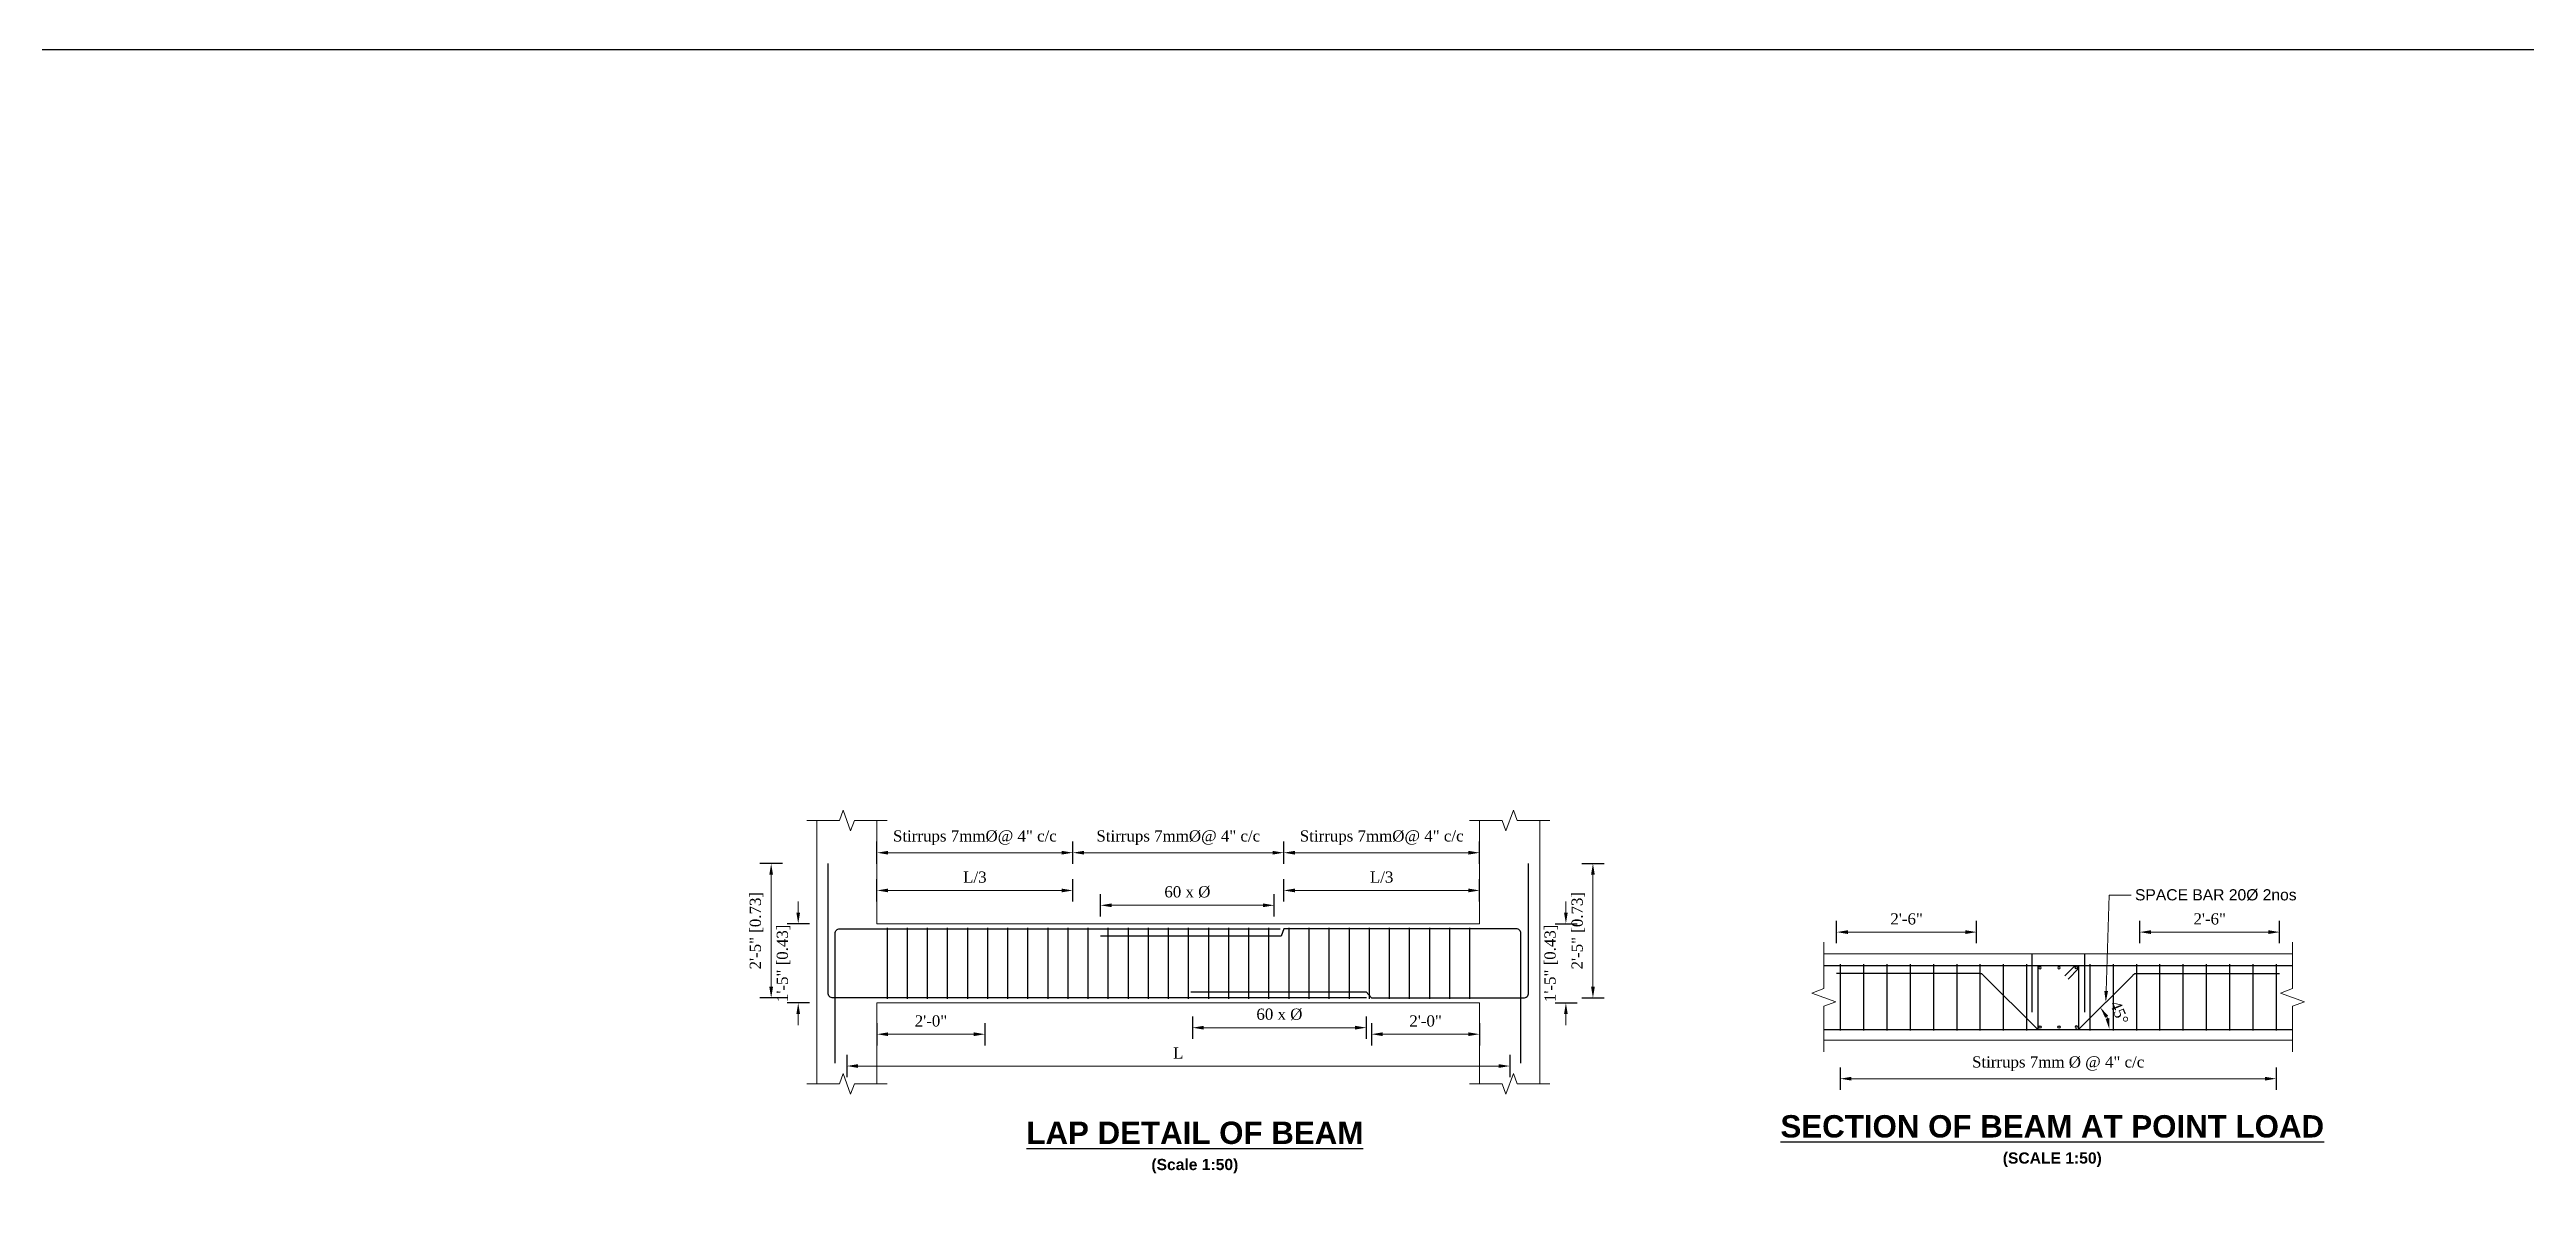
# Model space of a CAD drawing. Header units: feet. Extents: x 4160 to 31260, y -20219 to -1382.
# Drawn here: x 22684 to 23215, y -4698 to -4450 of the extents above; entities that cross this region are included whole.
import ezdxf
from ezdxf import colors
from ezdxf.entities.mleader import LeaderData, LeaderLine
from ezdxf.math import Vec2, Vec3

# ---------------------------------------------------------------- set-up
doc = ezdxf.new("R2010")
doc.units = ezdxf.units.FT
doc.header["$LTSCALE"] = 50
doc.header["$MEASUREMENT"] = 0
doc.header["$PDMODE"] = 34
doc.linetypes.add('DASHED2', pattern=[0.375, 0.25, -0.125])
for name, color, linetype, lineweight in [('DIM', 7, 'Continuous', 9), ('IES_WR_Rebar Concrete Line', 2, 'Continuous', 15), ('IES_WR_Rebar-Main', 1, 'Continuous', 30), ('IES_WR_Stirrups', 6, 'Continuous', 25)]:
    doc.layers.add(name, color=color, linetype=linetype, lineweight=lineweight)
doc.layers.add('IES_WR_TEMPLATE-TITLE TEXT', color=7, linetype='Continuous')
doc.styles.add('arial', font='times.ttf')
doc.styles.add('Arial Annotation', font='arial.ttf', dxfattribs={"height": 0.06})
doc.dimstyles.new('SECS', dxfattribs={"dimtxt": 0.06, "dimasz": 0.06, "dimexe": 0.06, "dimexo": 0, "dimgap": 0.04, "dimtad": 1, "dimdec": 0, "dimzin": 3, "dimdsep": 46, "dimlunit": 4, "dimtxsty": 'arial', "dimcen": 1.25, "dimclrd": 256, "dimclrt": 3, "dimadec": 0, "dimazin": 0, "dimtfac": 1, "dimtdec": 0, "dimtix": 1, "dimtofl": 0, "dimtmove": 2, "dimatfit": 1, "dimfxl": 0.06, "dimfxlon": 1, "dimtolj": 1, "dimtzin": 0, "dimlwd": -1, "dimarcsym": 0})

# ---------------------------------------------------------------- blocks, each defined once
blk = doc.blocks.new('*D449')
at = {"layer": 'Defpoints', "color": 0, "ltscale": 0.1, "transparency": 16777216}
for p in [(22948.4, -4630.7), (22990.4, -4641.86), (22948.4, -4643.34)]:
    blk.add_point(p, dxfattribs=at)
at = {"layer": 'DIM', "color": 0, "lineweight": -2, "ltscale": 0.1, "transparency": 16777216}
for p, q in [((22948.4, -4633.1), (22948.4, -4628.3)), ((22990.4, -4633.1), (22990.4, -4628.3))]:
    blk.add_line(p, q, dxfattribs=at)
at = {"layer": 'DIM', "ltscale": 0.1, "transparency": 16777216}
blk.add_line((22988, -4630.7), (22950.8, -4630.7), dxfattribs=at)
for points in [[(22950.8, -4630.3), (22950.8, -4631.1), (22948.4, -4630.7)], [(22988, -4630.3), (22988, -4631.1), (22990.4, -4630.7)]]:
    blk.add_solid(points, dxfattribs=at)
at = {"layer": 'DIM', "color": 3, "ltscale": 0.1, "transparency": 16777216, "insert": (22969.4, -4627.85), "char_height": 2.4, "attachment_point": 5, "style": 'arial'}
blk.add_mtext('\\A1;L/3', dxfattribs=at)
blk = doc.blocks.new('*D453')
at = {"layer": 'Defpoints', "color": 0, "ltscale": 0.1, "transparency": 16777216}
for p in [(22854.7, -4659.56), (22996.86, -4659.56), (22996.86, -4668.38)]:
    blk.add_point(p, dxfattribs=at)
at = {"layer": 'DIM', "color": 0, "lineweight": -2, "ltscale": 0.1, "transparency": 16777216}
for p, q in [((22854.7, -4665.98), (22854.7, -4670.78)), ((22996.86, -4665.98), (22996.86, -4670.78))]:
    blk.add_line(p, q, dxfattribs=at)
at = {"layer": 'DIM', "ltscale": 0.1, "transparency": 16777216}
blk.add_line((22857.1, -4668.38), (22994.46, -4668.38), dxfattribs=at)
for points in [[(22857.1, -4667.98), (22857.1, -4668.78), (22854.7, -4668.38)], [(22994.46, -4667.98), (22994.46, -4668.78), (22996.86, -4668.38)]]:
    blk.add_solid(points, dxfattribs=at)
at = {"layer": 'DIM', "color": 3, "ltscale": 0.1, "transparency": 16777216, "insert": (22925.78, -4665.58), "char_height": 2.4, "attachment_point": 5, "style": 'arial'}
blk.add_mtext('\\A1;L', dxfattribs=at)
blk = doc.blocks.new('*D455')
at = {"layer": 'Defpoints', "color": 0, "ltscale": 0.1, "transparency": 16777216}
for p in [(22967.24, -4652.16), (22990.4, -4653.64), (22967.24, -4661.55)]:
    blk.add_point(p, dxfattribs=at)
at = {"layer": 'DIM', "color": 0, "lineweight": -2, "ltscale": 0.1, "transparency": 16777216}
for p, q in [((22967.24, -4659.15), (22967.24, -4663.95)), ((22990.4, -4659.15), (22990.4, -4663.95))]:
    blk.add_line(p, q, dxfattribs=at)
at = {"layer": 'DIM', "ltscale": 0.1, "transparency": 16777216}
blk.add_line((22988, -4661.55), (22969.64, -4661.55), dxfattribs=at)
for points in [[(22969.64, -4661.15), (22969.64, -4661.95), (22967.24, -4661.55)], [(22988, -4661.15), (22988, -4661.95), (22990.4, -4661.55)]]:
    blk.add_solid(points, dxfattribs=at)
at = {"layer": 'DIM', "color": 3, "ltscale": 0.1, "transparency": 16777216, "insert": (22978.82, -4658.72), "char_height": 2.4, "attachment_point": 5, "style": 'arial'}
blk.add_mtext('\\A1;2\'-0"', dxfattribs=at)
blk = doc.blocks.new('*D448')
at = {"layer": 'Defpoints', "color": 0, "ltscale": 0.1, "transparency": 16777216}
for p in [(22948.4, -4622.6), (22948.4, -4631.51), (22990.4, -4629.05)]:
    blk.add_point(p, dxfattribs=at)
at = {"layer": 'DIM', "color": 0, "lineweight": -2, "ltscale": 0.1, "transparency": 16777216}
for p, q in [((22948.4, -4625), (22948.4, -4620.2)), ((22990.4, -4625), (22990.4, -4620.2))]:
    blk.add_line(p, q, dxfattribs=at)
at = {"layer": 'DIM', "ltscale": 0.1, "transparency": 16777216}
blk.add_line((22988, -4622.6), (22950.8, -4622.6), dxfattribs=at)
for points in [[(22950.8, -4622.2), (22950.8, -4623), (22948.4, -4622.6)], [(22988, -4622.2), (22988, -4623), (22990.4, -4622.6)]]:
    blk.add_solid(points, dxfattribs=at)
at = {"layer": 'DIM', "color": 3, "ltscale": 0.1, "transparency": 16777216, "insert": (22969.4, -4619.39), "char_height": 2.4, "attachment_point": 5, "style": 'arial'}
blk.add_mtext('\\A1;Stirrups 7mm%%C@ 4" c/c', dxfattribs=at)
blk = doc.blocks.new('*D447')
at = {"layer": 'Defpoints', "color": 0, "ltscale": 0.1, "transparency": 16777216}
for p in [(22903.16, -4622.6), (22903.16, -4631.51), (22948.4, -4631.51)]:
    blk.add_point(p, dxfattribs=at)
at = {"layer": 'DIM', "color": 0, "lineweight": -2, "ltscale": 0.1, "transparency": 16777216}
for p, q in [((22903.16, -4625), (22903.16, -4620.2)), ((22948.4, -4625), (22948.4, -4620.2))]:
    blk.add_line(p, q, dxfattribs=at)
at = {"layer": 'DIM', "ltscale": 0.1, "transparency": 16777216}
blk.add_line((22946, -4622.6), (22905.56, -4622.6), dxfattribs=at)
for points in [[(22905.56, -4622.2), (22905.56, -4623), (22903.16, -4622.6)], [(22946, -4622.2), (22946, -4623), (22948.4, -4622.6)]]:
    blk.add_solid(points, dxfattribs=at)
at = {"layer": 'DIM', "color": 3, "ltscale": 0.1, "transparency": 16777216, "insert": (22925.78, -4619.39), "char_height": 2.4, "attachment_point": 5, "style": 'arial'}
blk.add_mtext('\\A1;Stirrups 7mm%%C@ 4" c/c', dxfattribs=at)
blk = doc.blocks.new('*D451')
at = {"layer": 'Defpoints', "color": 0, "ltscale": 0.1, "transparency": 16777216}
for p in [(22903.16, -4630.7), (22861.16, -4641.86), (22903.16, -4643.34)]:
    blk.add_point(p, dxfattribs=at)
at = {"layer": 'DIM', "color": 0, "lineweight": -2, "ltscale": 0.1, "transparency": 16777216}
for p, q in [((22861.16, -4633.1), (22861.16, -4628.3)), ((22903.16, -4633.1), (22903.16, -4628.3))]:
    blk.add_line(p, q, dxfattribs=at)
at = {"layer": 'DIM', "ltscale": 0.1, "transparency": 16777216}
blk.add_line((22863.56, -4630.7), (22900.76, -4630.7), dxfattribs=at)
for points in [[(22863.56, -4630.3), (22863.56, -4631.1), (22861.16, -4630.7)], [(22900.76, -4630.3), (22900.76, -4631.1), (22903.16, -4630.7)]]:
    blk.add_solid(points, dxfattribs=at)
at = {"layer": 'DIM', "color": 3, "ltscale": 0.1, "transparency": 16777216, "insert": (22882.16, -4627.85), "char_height": 2.4, "attachment_point": 5, "style": 'arial'}
blk.add_mtext('\\A1;L/3', dxfattribs=at)
blk = doc.blocks.new('*D446')
at = {"layer": 'Defpoints', "color": 0, "ltscale": 0.1, "transparency": 16777216}
for p in [(22903.16, -4622.6), (22861.16, -4629.05), (22903.16, -4631.51)]:
    blk.add_point(p, dxfattribs=at)
at = {"layer": 'DIM', "color": 0, "lineweight": -2, "ltscale": 0.1, "transparency": 16777216}
for p, q in [((22861.16, -4625), (22861.16, -4620.2)), ((22903.16, -4625), (22903.16, -4620.2))]:
    blk.add_line(p, q, dxfattribs=at)
at = {"layer": 'DIM', "ltscale": 0.1, "transparency": 16777216}
blk.add_line((22863.56, -4622.6), (22900.76, -4622.6), dxfattribs=at)
for points in [[(22863.56, -4622.2), (22863.56, -4623), (22861.16, -4622.6)], [(22900.76, -4622.2), (22900.76, -4623), (22903.16, -4622.6)]]:
    blk.add_solid(points, dxfattribs=at)
at = {"layer": 'DIM', "color": 3, "ltscale": 0.1, "transparency": 16777216, "insert": (22882.16, -4619.39), "char_height": 2.4, "attachment_point": 5, "style": 'arial'}
blk.add_mtext('\\A1;Stirrups 7mm%%C@ 4" c/c', dxfattribs=at)
blk = doc.blocks.new('*D452')
at = {"layer": 'Defpoints', "color": 0, "ltscale": 0.1, "transparency": 16777216}
for p in [(22884.32, -4652.16), (22861.16, -4653.64), (22884.32, -4661.55)]:
    blk.add_point(p, dxfattribs=at)
at = {"layer": 'DIM', "color": 0, "lineweight": -2, "ltscale": 0.1, "transparency": 16777216}
for p, q in [((22861.16, -4659.15), (22861.16, -4663.95)), ((22884.32, -4659.15), (22884.32, -4663.95))]:
    blk.add_line(p, q, dxfattribs=at)
at = {"layer": 'DIM', "ltscale": 0.1, "transparency": 16777216}
blk.add_line((22863.56, -4661.55), (22881.92, -4661.55), dxfattribs=at)
for points in [[(22863.56, -4661.15), (22863.56, -4661.95), (22861.16, -4661.55)], [(22881.92, -4661.15), (22881.92, -4661.95), (22884.32, -4661.55)]]:
    blk.add_solid(points, dxfattribs=at)
at = {"layer": 'DIM', "color": 3, "ltscale": 0.1, "transparency": 16777216, "insert": (22872.74, -4658.72), "char_height": 2.4, "attachment_point": 5, "style": 'arial'}
blk.add_mtext('\\A1;2\'-0"', dxfattribs=at)
blk = doc.blocks.new('*D450')
at = {"layer": 'Defpoints', "color": 0, "ltscale": 0.1, "transparency": 16777216}
for p in [(22909.1, -4633.89), (22909.1, -4639.43), (22946.36, -4638.92)]:
    blk.add_point(p, dxfattribs=at)
at = {"layer": 'DIM', "color": 0, "lineweight": -2, "ltscale": 0.1, "transparency": 16777216}
for p, q in [((22909.1, -4636.29), (22909.1, -4631.49)), ((22946.36, -4636.29), (22946.36, -4631.49))]:
    blk.add_line(p, q, dxfattribs=at)
at = {"layer": 'DIM', "ltscale": 0.1, "transparency": 16777216}
blk.add_line((22943.96, -4633.89), (22911.5, -4633.89), dxfattribs=at)
for points in [[(22911.5, -4633.49), (22911.5, -4634.29), (22909.1, -4633.89)], [(22943.96, -4633.49), (22943.96, -4634.29), (22946.36, -4633.89)]]:
    blk.add_solid(points, dxfattribs=at)
at = {"layer": 'DIM', "color": 3, "ltscale": 0.1, "transparency": 16777216, "insert": (22927.73, -4631.04), "char_height": 2.4, "attachment_point": 5, "style": 'arial'}
blk.add_mtext('\\A1;60 x %%C', dxfattribs=at)
blk = doc.blocks.new('*D454')
at = {"layer": 'Defpoints', "color": 0, "ltscale": 0.1, "transparency": 16777216}
for p in [(22928.83, -4652.95), (22966.1, -4653.46), (22928.83, -4660.15)]:
    blk.add_point(p, dxfattribs=at)
at = {"layer": 'DIM', "color": 0, "lineweight": -2, "ltscale": 0.1, "transparency": 16777216}
for p, q in [((22928.83, -4657.75), (22928.83, -4662.55)), ((22966.1, -4657.75), (22966.1, -4662.55))]:
    blk.add_line(p, q, dxfattribs=at)
at = {"layer": 'DIM', "ltscale": 0.1, "transparency": 16777216}
blk.add_line((22963.7, -4660.15), (22931.23, -4660.15), dxfattribs=at)
for points in [[(22931.23, -4659.75), (22931.23, -4660.55), (22928.83, -4660.15)], [(22963.7, -4659.75), (22963.7, -4660.55), (22966.1, -4660.15)]]:
    blk.add_solid(points, dxfattribs=at)
at = {"layer": 'DIM', "color": 3, "ltscale": 0.1, "transparency": 16777216, "insert": (22947.47, -4657.3), "char_height": 2.4, "attachment_point": 5, "style": 'arial'}
blk.add_mtext('\\A1;60 x %%C', dxfattribs=at)
blk = doc.blocks.new('*D457')
at = {"layer": 'Defpoints', "color": 0, "ltscale": 0.1, "transparency": 16777216}
for p in [(22844.27, -4637.84), (22861.16, -4637.84), (22861.16, -4654.84)]:
    blk.add_point(p, dxfattribs=at)
at = {"layer": 'DIM', "ltscale": 0.1, "transparency": 16777216}
for p, q in [((22844.27, -4635.44), (22844.27, -4633.04)), ((22844.27, -4657.24), (22844.27, -4659.64))]:
    blk.add_line(p, q, dxfattribs=at)
at = {"layer": 'DIM', "color": 0, "lineweight": -2, "ltscale": 0.1, "transparency": 16777216}
for p, q in [((22846.67, -4637.84), (22841.87, -4637.84)), ((22846.67, -4654.84), (22841.87, -4654.84))]:
    blk.add_line(p, q, dxfattribs=at)
at = {"layer": 'DIM', "ltscale": 0.1, "transparency": 16777216}
for points in [[(22843.87, -4635.44), (22844.67, -4635.44), (22844.27, -4637.84)], [(22843.87, -4657.24), (22844.67, -4657.24), (22844.27, -4654.84)]]:
    blk.add_solid(points, dxfattribs=at)
at = {"layer": 'DIM', "color": 3, "ltscale": 0.1, "transparency": 16777216, "insert": (22841.11, -4646.34), "char_height": 2.4, "attachment_point": 5, "rotation": 90, "style": 'arial'}
blk.add_mtext('\\A1;1\'-5" [0.43]', dxfattribs=at)
blk = doc.blocks.new('*D456')
at = {"layer": 'Defpoints', "color": 0, "ltscale": 0.1, "transparency": 16777216}
for p in [(22850.66, -4624.92), (22838.47, -4653.77), (22851.75, -4653.77)]:
    blk.add_point(p, dxfattribs=at)
at = {"layer": 'DIM', "color": 0, "lineweight": -2, "ltscale": 0.1, "transparency": 16777216}
for p, q in [((22840.87, -4624.92), (22836.07, -4624.92)), ((22840.87, -4653.77), (22836.07, -4653.77))]:
    blk.add_line(p, q, dxfattribs=at)
at = {"layer": 'DIM', "ltscale": 0.1, "transparency": 16777216}
blk.add_line((22838.47, -4627.32), (22838.47, -4651.37), dxfattribs=at)
for points in [[(22838.07, -4627.32), (22838.87, -4627.32), (22838.47, -4624.92)], [(22838.07, -4651.37), (22838.87, -4651.37), (22838.47, -4653.77)]]:
    blk.add_solid(points, dxfattribs=at)
at = {"layer": 'DIM', "color": 3, "ltscale": 0.1, "transparency": 16777216, "insert": (22835.32, -4639.34), "char_height": 2.4, "attachment_point": 5, "rotation": 90, "style": 'arial'}
blk.add_mtext('\\A1;2\'-5" [0.73]', dxfattribs=at)
blk = doc.blocks.new('*D458')
at = {"layer": 'Defpoints', "color": 0, "ltscale": 0.1, "transparency": 16777216}
for p in [(23006.63, -4637.84), (23008.91, -4637.84), (23006.63, -4654.84)]:
    blk.add_point(p, dxfattribs=at)
at = {"layer": 'DIM', "ltscale": 0.1, "transparency": 16777216}
for p, q in [((23008.91, -4635.44), (23008.91, -4633.04)), ((23008.91, -4657.24), (23008.91, -4659.64))]:
    blk.add_line(p, q, dxfattribs=at)
at = {"layer": 'DIM', "color": 0, "lineweight": -2, "ltscale": 0.1, "transparency": 16777216}
for p, q in [((23006.63, -4637.84), (23011.31, -4637.84)), ((23006.63, -4654.84), (23011.31, -4654.84))]:
    blk.add_line(p, q, dxfattribs=at)
at = {"layer": 'DIM', "ltscale": 0.1, "transparency": 16777216}
for points in [[(23008.51, -4635.44), (23009.31, -4635.44), (23008.91, -4637.84)], [(23008.51, -4657.24), (23009.31, -4657.24), (23008.91, -4654.84)]]:
    blk.add_solid(points, dxfattribs=at)
at = {"layer": 'DIM', "color": 3, "ltscale": 0.1, "transparency": 16777216, "insert": (23005.76, -4646.34), "char_height": 2.4, "attachment_point": 5, "rotation": 90, "style": 'arial'}
blk.add_mtext('\\A1;1\'-5" [0.43]', dxfattribs=at)
blk = doc.blocks.new('*D459')
at = {"layer": 'Defpoints', "color": 0, "ltscale": 0.1, "transparency": 16777216}
for p in [(23000.9, -4624.92), (22999.81, -4653.77), (23014.71, -4653.77)]:
    blk.add_point(p, dxfattribs=at)
at = {"layer": 'DIM', "color": 0, "lineweight": -2, "ltscale": 0.1, "transparency": 16777216}
for p, q in [((23012.31, -4624.92), (23017.11, -4624.92)), ((23012.31, -4653.77), (23017.11, -4653.77))]:
    blk.add_line(p, q, dxfattribs=at)
at = {"layer": 'DIM', "ltscale": 0.1, "transparency": 16777216}
blk.add_line((23014.71, -4627.32), (23014.71, -4651.37), dxfattribs=at)
for points in [[(23014.31, -4627.32), (23015.11, -4627.32), (23014.71, -4624.92)], [(23014.31, -4651.37), (23015.11, -4651.37), (23014.71, -4653.77)]]:
    blk.add_solid(points, dxfattribs=at)
at = {"layer": 'DIM', "color": 3, "ltscale": 0.1, "transparency": 16777216, "insert": (23011.56, -4639.34), "char_height": 2.4, "attachment_point": 5, "rotation": 90, "style": 'arial'}
blk.add_mtext('\\A1;2\'-5" [0.73]', dxfattribs=at)
blk = doc.blocks.new('*D460')
at = {"layer": 'Defpoints', "color": 0, "ltscale": 0.1, "transparency": 16777216}
for p in [(23096.98, -4639.64), (23066.98, -4647.4), (23096.98, -4647.4)]:
    blk.add_point(p, dxfattribs=at)
at = {"layer": 'DIM', "color": 0, "lineweight": -2, "ltscale": 0.1, "transparency": 16777216}
for p, q in [((23066.98, -4642.04), (23066.98, -4637.24)), ((23096.98, -4642.04), (23096.98, -4637.24))]:
    blk.add_line(p, q, dxfattribs=at)
at = {"layer": 'DIM', "ltscale": 0.1, "transparency": 16777216}
blk.add_line((23069.38, -4639.64), (23094.58, -4639.64), dxfattribs=at)
for points in [[(23069.38, -4639.24), (23069.38, -4640.04), (23066.98, -4639.64)], [(23094.58, -4639.24), (23094.58, -4640.04), (23096.98, -4639.64)]]:
    blk.add_solid(points, dxfattribs=at)
at = {"layer": 'DIM', "color": 3, "ltscale": 0.1, "transparency": 16777216, "insert": (23081.98, -4636.82), "char_height": 2.4, "attachment_point": 5, "style": 'arial'}
blk.add_mtext('\\A1;2\'-6"', dxfattribs=at)
blk = doc.blocks.new('*D461')
at = {"layer": 'Defpoints', "color": 0, "ltscale": 0.1, "transparency": 16777216}
for p in [(23161.98, -4639.64), (23131.98, -4647.4), (23161.98, -4647.4)]:
    blk.add_point(p, dxfattribs=at)
at = {"layer": 'DIM', "color": 0, "lineweight": -2, "ltscale": 0.1, "transparency": 16777216}
for p, q in [((23131.98, -4642.04), (23131.98, -4637.24)), ((23161.98, -4642.04), (23161.98, -4637.24))]:
    blk.add_line(p, q, dxfattribs=at)
at = {"layer": 'DIM', "ltscale": 0.1, "transparency": 16777216}
blk.add_line((23134.38, -4639.64), (23159.58, -4639.64), dxfattribs=at)
for points in [[(23134.38, -4639.24), (23134.38, -4640.04), (23131.98, -4639.64)], [(23159.58, -4639.24), (23159.58, -4640.04), (23161.98, -4639.64)]]:
    blk.add_solid(points, dxfattribs=at)
at = {"layer": 'DIM', "color": 3, "ltscale": 0.1, "transparency": 16777216, "insert": (23146.98, -4636.82), "char_height": 2.4, "attachment_point": 5, "style": 'arial'}
blk.add_mtext('\\A1;2\'-6"', dxfattribs=at)
blk = doc.blocks.new('*D462')
at = {"layer": 'Defpoints', "color": 0, "ltscale": 0.1, "transparency": 16777216}
for p in [(23067.72, -4660.77), (23161.25, -4660.52), (23161.25, -4671.1)]:
    blk.add_point(p, dxfattribs=at)
at = {"layer": 'DIM', "color": 0, "lineweight": -2, "ltscale": 0.1, "transparency": 16777216}
for p, q in [((23067.72, -4668.7), (23067.72, -4673.5)), ((23161.25, -4668.7), (23161.25, -4673.5))]:
    blk.add_line(p, q, dxfattribs=at)
at = {"layer": 'DIM', "ltscale": 0.1, "transparency": 16777216}
blk.add_line((23070.12, -4671.1), (23158.85, -4671.1), dxfattribs=at)
for points in [[(23070.12, -4670.7), (23070.12, -4671.5), (23067.72, -4671.1)], [(23158.85, -4670.7), (23158.85, -4671.5), (23161.25, -4671.1)]]:
    blk.add_solid(points, dxfattribs=at)
at = {"layer": 'DIM', "color": 3, "ltscale": 0.1, "transparency": 16777216, "insert": (23114.48, -4667.89), "char_height": 2.4, "attachment_point": 5, "style": 'arial'}
blk.add_mtext('\\A1;Stirrups 7mm %%C @ 4" c/c', dxfattribs=at)
blk = doc.blocks.new('*D463')
at = {"layer": 'Defpoints', "color": 0, "ltscale": 0.1, "transparency": 16777216}
for p in [(23131.98, -4647.4), (23064.24, -4660.52), (23118.86, -4660.52), (23125.26, -4658.81), (23164.73, -4660.52)]:
    blk.add_point(p, dxfattribs=at)
at = {"layer": 'DIM', "ltscale": 0.1, "transparency": 16777216}
blk.add_arc((23118.86, -4660.52), 6.62, 20.8762, 24.1238, dxfattribs=at)
for points in [[(23124.58, -4658.04), (23125.23, -4657.59), (23123.54, -4655.84)], [(23125.44, -4658.09), (23124.66, -4658.24), (23125.48, -4660.52)]]:
    blk.add_solid(points, dxfattribs=at)
at = {"layer": 'DIM', "color": 3, "ltscale": 0.1, "transparency": 16777216, "insert": (23127.59, -4656.91), "char_height": 2.4, "attachment_point": 5, "rotation": 292.5, "style": 'arial'}
blk.add_mtext('\\A1;45°', dxfattribs=at)

msp = doc.modelspace()

# ---------------------------------------------------------------- linework, layer by layer
at = {"linetype": 'DASHED2'}
for p, q in [((23108.86, -4644.33), (23108.86, -4662.86)), ((23120.11, -4644.33), (23120.11, -4662.86))]:
    msp.add_line(p, q, dxfattribs=at)
msp.add_lwpolyline([(21588.11, -4450.23), (24204.46, -4450.23), (24204.46, -5559.22), (21588.11, -5559.22)], close=True)
at = {"layer": 'IES_WR_Rebar Concrete Line'}
for p, q in [((22848.24, -4672.18), (22848.24, -4615.68)), ((22861.16, -4637.84), (22861.16, -4615.68)), ((22990.4, -4637.84), (22990.4, -4615.68)), ((23003.32, -4672.18), (23003.32, -4615.68)), ((22925.78, -4637.84), (22861.16, -4637.84)), ((22925.78, -4637.84), (22990.4, -4637.84)), ((23064.24, -4644.33), (23164.73, -4644.33)), ((22925.78, -4654.84), (22861.16, -4654.84)), ((22861.16, -4672.18), (22861.16, -4654.84)), ((22925.78, -4654.84), (22990.4, -4654.84)), ((22990.4, -4672.18), (22990.4, -4654.84)), ((23064.24, -4662.86), (23164.73, -4662.86))]:
    msp.add_line(p, q, dxfattribs=at)
for points in [[(22863.32, -4615.68), (22856.32, -4615.68), (22855.51, -4617.9), (22853.9, -4613.46), (22853.09, -4615.68), (22846.09, -4615.68)], [(22988.24, -4615.68), (22995.24, -4615.68), (22996.05, -4617.9), (22997.66, -4613.46), (22998.47, -4615.68), (23005.47, -4615.68)], [(23064.24, -4641.83), (23064.24, -4651.77), (23061.67, -4652.71), (23066.82, -4654.59), (23064.24, -4655.52), (23064.24, -4665.36)], [(23164.73, -4641.83), (23164.73, -4651.77), (23162.15, -4652.71), (23167.3, -4654.59), (23164.73, -4655.52), (23164.73, -4665.36)], [(22863.32, -4672.18), (22856.32, -4672.18), (22855.51, -4674.4), (22853.9, -4669.96), (22853.09, -4672.18), (22846.09, -4672.18)], [(22988.24, -4672.18), (22995.24, -4672.18), (22996.05, -4674.4), (22997.66, -4669.96), (22998.47, -4672.18), (23005.47, -4672.18)]]:
    msp.add_lwpolyline(points, dxfattribs=at)
at = {"layer": 'IES_WR_Rebar-Main'}
for p, q in [((23064.24, -4646.77), (23164.73, -4646.77)), ((23110.11, -4646.77), (23110.11, -4660.52)), ((23118.15, -4646.77), (23115.9, -4649.03)), ((23118.86, -4647.48), (23116.61, -4649.74)), ((23118.86, -4646.77), (23118.86, -4660.52)), ((23097.72, -4648.55), (23066.98, -4648.55)), ((23110.11, -4660.52), (23098.43, -4648.85)), ((23118.86, -4660.52), (23130.54, -4648.85)), ((23131.24, -4648.55), (23161.98, -4648.55)), ((23064.24, -4660.52), (23164.73, -4660.52))]:
    msp.add_line(p, q, dxfattribs=at)
for points in [[(22966.12, -4653.77), (22851.75, -4653.77, -0.414214), (22850.66, -4652.68), (22850.66, -4624.92)], [(22988.24, -4653.77), (22999.81, -4653.77, 0.414214), (23000.9, -4652.68), (23000.9, -4624.92)], [(22852.17, -4667.77), (22852.17, -4639.92, -0.414214), (22853.17, -4638.92), (22947.64, -4638.92)], [(22999.28, -4667.77), (22999.28, -4639.92, 0.414214), (22998.28, -4638.92), (22988.24, -4638.92)]]:
    msp.add_lwpolyline(points, format="xyb", dxfattribs=at)
for points in [[(22988.24, -4638.92), (22948.4, -4638.92), (22947.86, -4640.49), (22909.1, -4640.49)], [(22928.47, -4652.43), (22966.1, -4652.43), (22967.24, -4653.77), (22988.24, -4653.77)]]:
    msp.add_lwpolyline(points, dxfattribs=at)
for points in [[(23110.62, -4647.03, 1), (23110.62, -4647.53, 1)], [(23114.66, -4647.03, 1), (23114.66, -4647.53, 1)], [(23118.35, -4647.03, -1), (23118.35, -4647.53, -1)], [(23110.62, -4660.27, -1), (23110.62, -4659.77, -1)], [(23114.66, -4660.27, -1), (23114.66, -4659.77, -1)], [(23118.35, -4660.27, 1), (23118.35, -4659.77, 1)]]:
    msp.add_lwpolyline(points, format="xyb", close=True, dxfattribs=at)
for centre, start, end in [((23097.72, -4649.55), 45, 90), ((23131.24, -4649.55), 90, 135)]:
    msp.add_arc(centre, 1, start, end, dxfattribs=at)
at = {"layer": 'IES_WR_Stirrups'}
for p, q in [((22863.32, -4638.71), (22863.32, -4653.98)), ((22867.63, -4638.71), (22867.63, -4653.98)), ((22871.93, -4638.71), (22871.93, -4653.98)), ((22876.24, -4638.71), (22876.24, -4653.98)), ((22880.55, -4638.71), (22880.55, -4653.98)), ((22884.86, -4638.71), (22884.86, -4653.98)), ((22889.16, -4638.71), (22889.16, -4653.98)), ((22893.47, -4638.71), (22893.47, -4653.98)), ((22897.78, -4638.71), (22897.78, -4653.98)), ((22902.09, -4638.71), (22902.09, -4653.98)), ((22906.4, -4638.71), (22906.4, -4653.98)), ((22910.7, -4638.71), (22910.7, -4653.98)), ((22915.01, -4638.71), (22915.01, -4653.98)), ((22919.32, -4638.71), (22919.32, -4653.98)), ((22923.63, -4638.71), (22923.63, -4653.98)), ((22927.93, -4638.71), (22927.93, -4653.98)), ((22932.24, -4638.71), (22932.24, -4653.98)), ((22936.55, -4638.71), (22936.55, -4653.98)), ((22940.86, -4638.71), (22940.86, -4653.98)), ((22945.16, -4638.71), (22945.16, -4653.98)), ((22949.47, -4638.71), (22949.47, -4653.98)), ((22953.78, -4638.71), (22953.78, -4653.98)), ((22958.09, -4638.71), (22958.09, -4653.98)), ((22962.4, -4638.71), (22962.4, -4653.98)), ((22966.7, -4638.71), (22966.7, -4653.98)), ((22971.01, -4638.71), (22971.01, -4653.98)), ((22975.32, -4638.71), (22975.32, -4653.98)), ((22979.63, -4638.71), (22979.63, -4653.98)), ((22983.93, -4638.71), (22983.93, -4653.98)), ((22988.24, -4638.71), (22988.24, -4653.98)), ((23067.72, -4646.52), (23067.72, -4660.77)), ((23072.72, -4646.52), (23072.72, -4660.77)), ((23077.72, -4646.52), (23077.72, -4660.77)), ((23082.72, -4646.52), (23082.72, -4660.77)), ((23087.72, -4646.52), (23087.72, -4660.77)), ((23092.72, -4646.52), (23092.72, -4660.77)), ((23097.72, -4646.52), (23097.72, -4660.77)), ((23102.72, -4646.52), (23102.72, -4660.77)), ((23107.72, -4646.52), (23107.72, -4660.77)), ((23121.25, -4646.52), (23121.25, -4660.77)), ((23126.25, -4646.52), (23126.25, -4660.77)), ((23131.25, -4646.52), (23131.25, -4660.77)), ((23136.25, -4646.52), (23136.25, -4660.77)), ((23141.25, -4646.52), (23141.25, -4660.77)), ((23146.25, -4646.52), (23146.25, -4660.77)), ((23151.25, -4646.52), (23151.25, -4660.77)), ((23156.25, -4646.52), (23156.25, -4660.77)), ((23161.25, -4646.52), (23161.25, -4660.77))]:
    msp.add_line(p, q, dxfattribs=at)

# ---------------------------------------------------------------- texts
at = {"layer": 'IES_WR_TEMPLATE-TITLE TEXT', "char_height": 4.8, "width": 122.7634, "attachment_point": 1, "style": 'Arial Annotation'}
for s, insert in [('\\pxqc;{\\fArial|b1|i0|c0|p34;\\LSECTION OF BEAM AT POINT LOAD\\P\\H0.5x;\\l(SCALE 1:50)}', (23051.84, -4678.92)), ('\\pxqc;{\\fArial|b1|i0|c0|p34;\\LLAP DETAIL OF BEAM\\P\\H0.5x;\\l(Scale 1:50)}', (22867.95, -4680.31))]:
    msp.add_mtext(s, dxfattribs=dict(at, insert=insert))

# ---------------------------------------------------------------- dimensions: what is measured, and where the dimension line sits
at = {"layer": 'DIM', "ltscale": 0.1}
for base, p1, p2, text, picture, middle in [((22903.16, -4622.6), (22861.16, -4629.05), (22903.16, -4631.51), 'Stirrups 7mm%%C@ 4" c/c', '*D446', (22882.16, -4619.39)), ((22903.16, -4630.7), (22861.16, -4641.86), (22903.16, -4643.34), 'L/3', '*D451', (22882.16, -4627.85)), ((23096.98, -4639.64), (23066.98, -4647.4), (23096.98, -4647.4), '2\'-6"', '*D460', (23081.98, -4636.82)), ((23161.98, -4639.64), (23131.98, -4647.4), (23161.98, -4647.4), '2\'-6"', '*D461', (23146.98, -4636.82)), ((22884.32, -4661.55), (22861.16, -4653.64), (22884.32, -4652.16), '2\'-0"', '*D452', (22872.74, -4658.72)), ((23161.25, -4671.1), (23067.72, -4660.77), (23161.25, -4660.52), 'Stirrups 7mm %%C @ 4" c/c', '*D462', (23114.48, -4667.89))]:
    dim = msp.add_linear_dim(base=base, p1=p1, p2=p2, text=text, dimstyle='SECS', override={"dimscale": 0, "dimtix": 1, "dimtofl": 0, "dimtmove": 2, "dimatfit": 1}, dxfattribs=at)
    dim.commit()
    dim.dimension.update_dxf_attribs({"geometry": picture, "text_midpoint": middle})
for base, p1, p2, text, picture, middle in [((22903.16, -4622.6), (22948.4, -4631.51), (22903.16, -4631.51), 'Stirrups 7mm%%C@ 4" c/c', '*D447', (22925.78, -4619.39)), ((22948.4, -4622.6), (22990.4, -4629.05), (22948.4, -4631.51), 'Stirrups 7mm%%C@ 4" c/c', '*D448', (22969.4, -4619.39)), ((22909.1, -4633.89), (22946.36, -4638.92), (22909.1, -4639.43), '60 x %%C', '*D450', (22927.73, -4631.04)), ((22948.4, -4630.7), (22990.4, -4641.86), (22948.4, -4643.34), 'L/3', '*D449', (22969.4, -4627.85)), ((22928.83, -4660.15), (22966.1, -4653.46), (22928.83, -4652.95), '60 x %%C', '*D454', (22947.47, -4657.3)), ((22967.24, -4661.55), (22990.4, -4653.64), (22967.24, -4652.16), '2\'-0"', '*D455', (22978.82, -4658.72)), ((22996.86, -4668.38), (22854.7, -4659.56), (22996.86, -4659.56), 'L', '*D453', (22925.78, -4665.58))]:
    dim = msp.add_linear_dim(base=base, p1=p1, p2=p2, angle=180, text=text, dimstyle='SECS', override={"dimscale": 0, "dimtix": 1, "dimtofl": 0, "dimtmove": 2, "dimatfit": 1}, dxfattribs=at)
    dim.commit()
    dim.dimension.update_dxf_attribs({"geometry": picture, "text_midpoint": middle})
for base, p1, p2, picture, middle in [((22838.47, -4653.77), (22850.66, -4624.92), (22851.75, -4653.77), '*D456', (22835.32, -4639.34)), ((23014.71, -4653.77), (23000.9, -4624.92), (22999.81, -4653.77), '*D459', (23011.56, -4639.34)), ((22844.27, -4637.84), (22861.16, -4654.84), (22861.16, -4637.84), '*D457', (22841.11, -4646.34)), ((23008.91, -4637.84), (23006.63, -4654.84), (23006.63, -4637.84), '*D458', (23005.76, -4646.34))]:
    dim = msp.add_linear_dim(base=base, p1=p1, p2=p2, angle=90, dimstyle='SECS', override={"dimscale": 0, "dimtix": 1, "dimtofl": 0, "dimtmove": 2, "dimatfit": 1}, dxfattribs=at)
    dim.commit()
    dim.dimension.update_dxf_attribs({"geometry": picture, "text_midpoint": middle})
dim = msp.add_angular_dim_2l(base=(23125.26, -4658.81), line1=((23118.86, -4660.52), (23131.98, -4647.4)), line2=((23064.24, -4660.52), (23164.73, -4660.52)), dimstyle='SECS', override={"dimscale": 0, "dimtix": 1, "dimtofl": 0, "dimtmove": 2, "dimatfit": 1}, dxfattribs=at)
dim.commit()
dim.dimension.update_dxf_attribs({"geometry": '*D463', "text_midpoint": (23127.59, -4656.91)})

# ---------------------------------------------------------------- leaders
ml = msp.add_multileader_mtext('Standard', dxfattribs=at)
ml.set_content('SPACE BAR 20%%C 2nos', color=256, style='Arial Annotation')
ml.set_leader_properties(color=256, linetype='ByLayer', lineweight=-1)
ml.build(insert=Vec2(0, 0))
ml.multileader.update_dxf_attribs({"text_left_attachment_type": 2, "text_right_attachment_type": 2, "dogleg_length": 0.119, "arrow_head_size": 2.4, "scale": 40})
ctx = ml.context
ctx.base_point, ctx.scale, ctx.char_height, ctx.arrow_head_size, ctx.landing_gap_size, ctx.plane_origin = Vec3(23130.16, -4631.72), 40, 2.4, 2.4, 0.8, Vec3(23125.42, -4653.96)
ctx.left_attachment, ctx.right_attachment = 2, 2
notes = []
notes.append((ctx, [(0, (1, 1, 0), (23125.42, -4631.72), (1, 0), 4.74, [(0, [(23124.7, -4654.69)], 0, [])])]))
ctx.mtext.insert, ctx.mtext.width, ctx.mtext.flow_direction = Vec3(23130.96, -4630.43), 58.0768, 5
for ctx, leaders in notes:
    for number, flags, end, landing, length, lines in leaders:
        leader = LeaderData()
        leader.index, (leader.has_last_leader_line, leader.has_dogleg_vector, leader.attachment_direction) = number, flags
        leader.last_leader_point, leader.dogleg_vector, leader.dogleg_length = Vec3(end), Vec3(landing), length
        for number, points, colour, breaks in lines:
            line = LeaderLine()
            line.index, line.vertices, line.color, line.breaks = number, Vec3.list(points), colors.encode_raw_color(colour), breaks
            leader.lines.append(line)
        ctx.leaders.append(leader)

doc.saveas('drawing.dxf')
